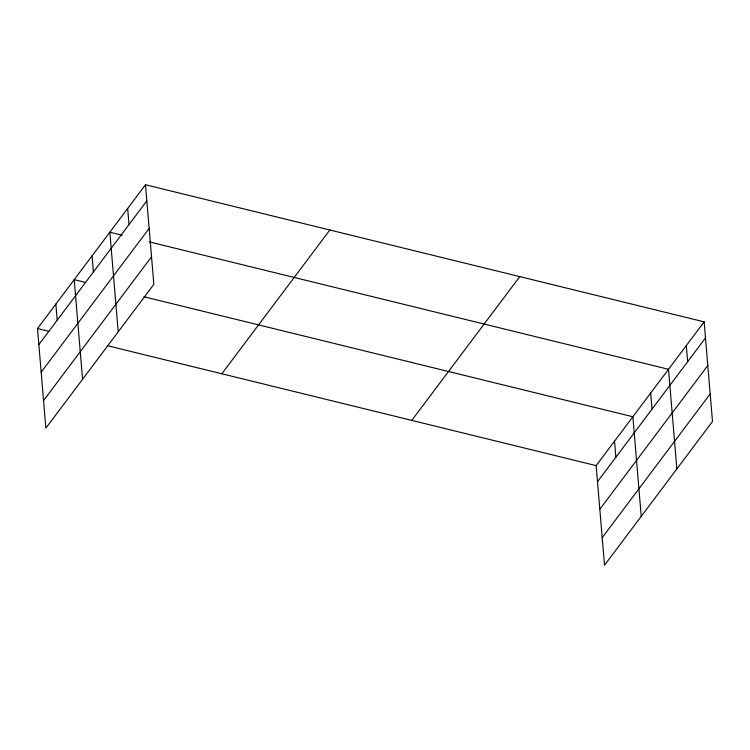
<?xml version="1.0" encoding="UTF-8"?>
<svg xmlns="http://www.w3.org/2000/svg" width="750" height="750" viewBox="0 0 750 750"><rect width="100%" height="100%" fill="white"/><g stroke="black" fill="none" stroke-linecap="round" stroke-linejoin="round"><path stroke-width="1.12" d="M145.481 184.763L153.853 284.372L45.863 428.147L37.5 328.528L145.481 184.763L704.138 321.853L712.5 421.472L604.519 565.237L596.147 465.628L704.138 321.853M38.85 344.625L146.831 200.85M41.166 372.188L149.147 228.412M43.547 400.584L151.537 256.809M221.85 373.772L329.841 229.997M411.797 420.384L519.778 276.609M597.506 481.716L705.487 337.95M599.812 509.278L707.803 365.503M602.203 537.675L710.184 393.909M122.213 235.237L109.847 232.2L118.219 331.819M149.194 241.856L668.503 369.3L676.866 468.909M85.453 282.413L74.212 279.647L82.575 379.266M143.906 296.756L632.869 416.747L641.231 516.356M37.5 328.528L48.741 331.294M107.194 345.637L596.147 465.628M686.316 345.581L687.666 361.669M650.681 393.028L652.031 409.116M614.513 441.188L615.862 457.275M127.669 208.481L129.019 224.569M92.034 255.928L93.384 272.016M55.856 304.088L57.206 320.184"/></g></svg>
